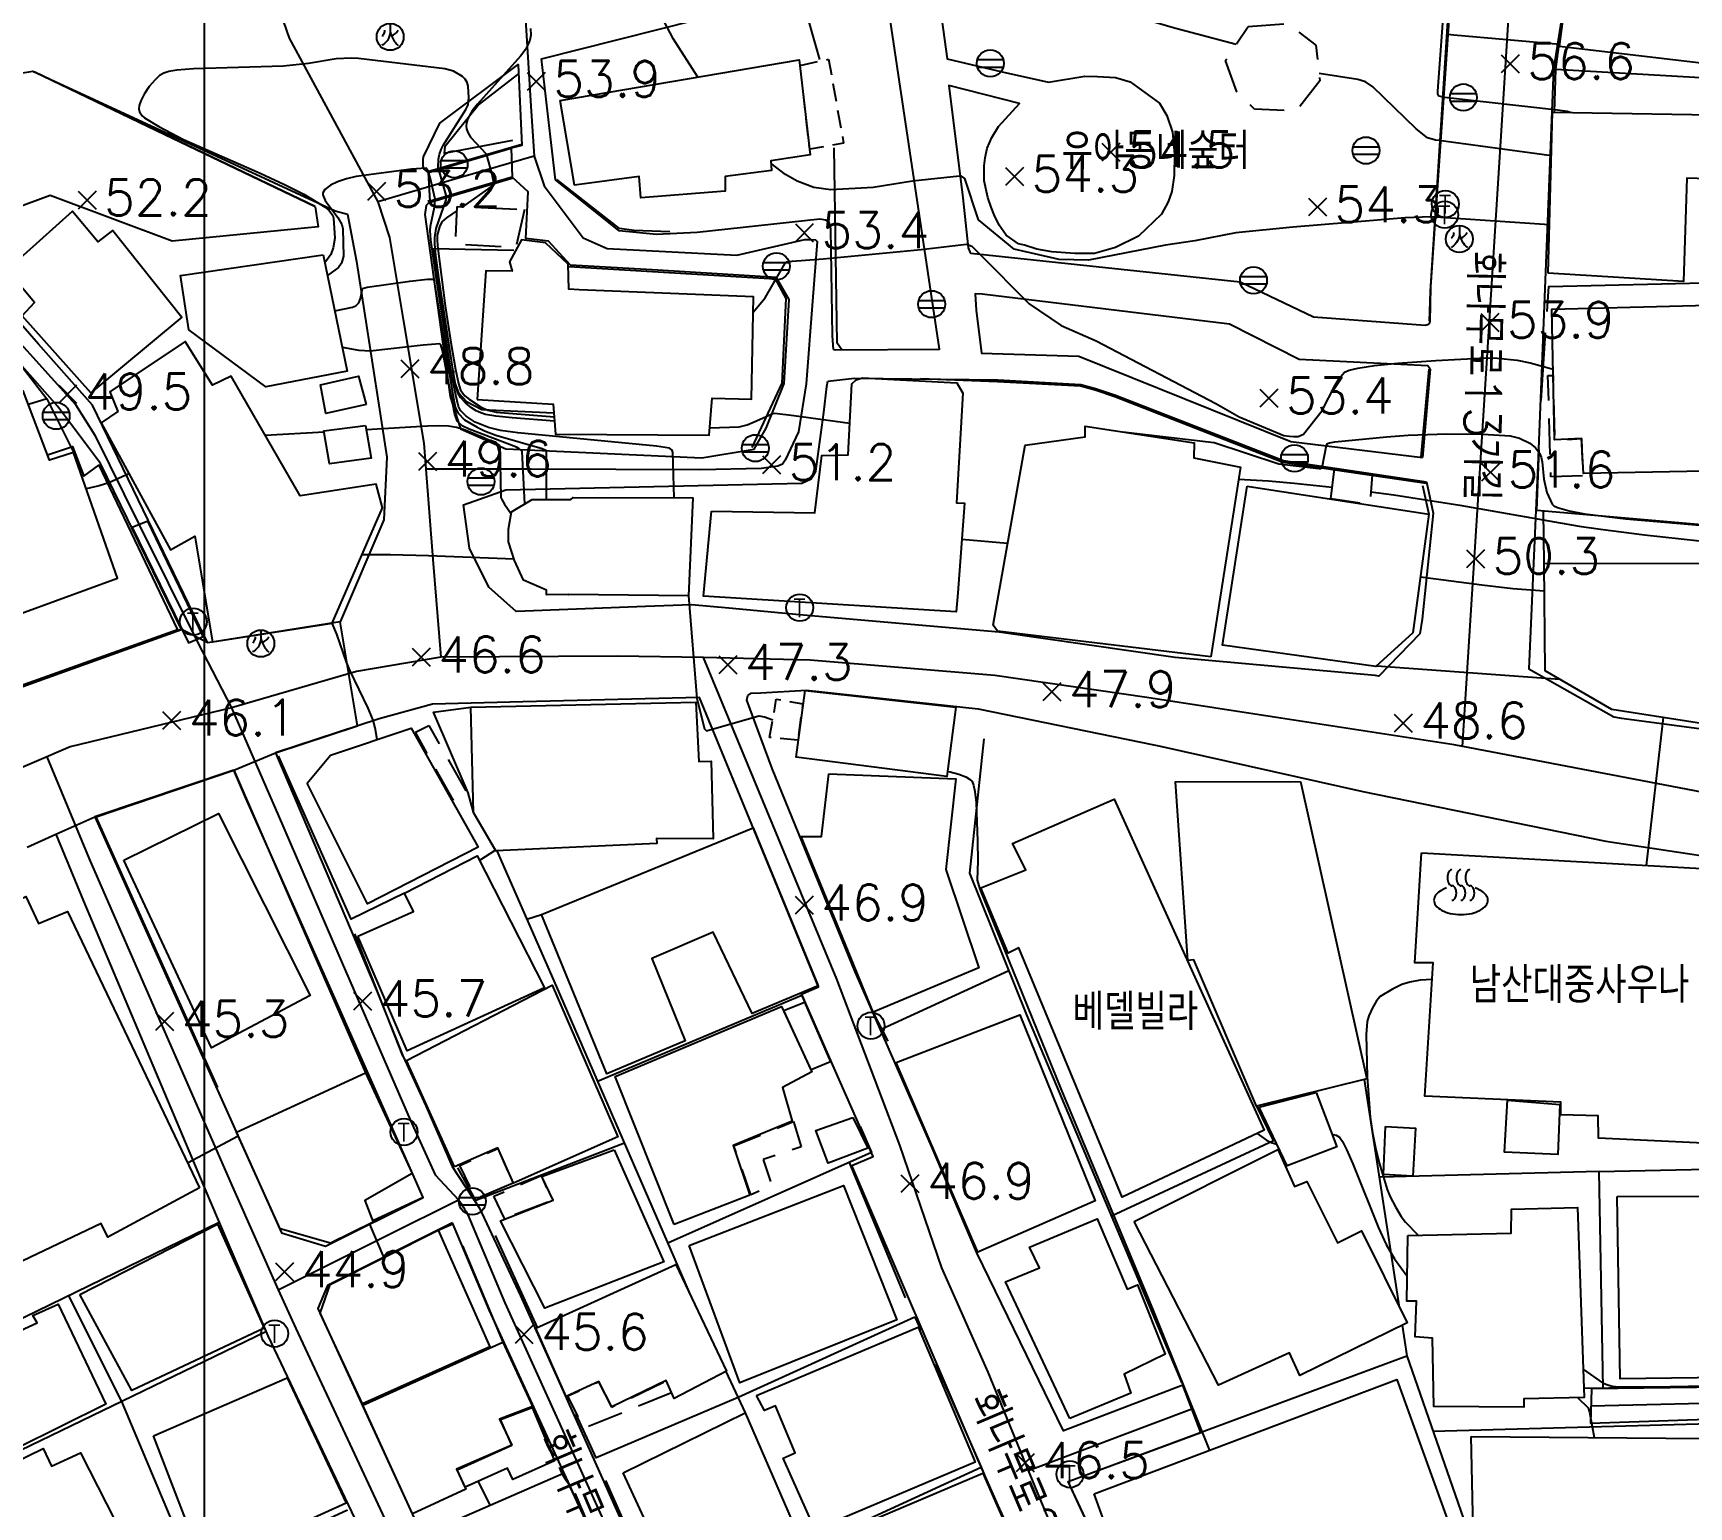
# Model space of a CAD drawing. Extents: x 199116 to 199565, y 548943 to 549516.
# Drawn here: x 199190.5 to 199282.7, y 549008.1 to 549090.1 of the extents above; entities that cross this region are included whole.
import ezdxf
from ezdxf.enums import TextEntityAlignment as Align

# ---------------------------------------------------------------- set-up
doc = ezdxf.new("R2010")
doc.units = 0
doc.header["$MEASUREMENT"] = 0
doc.linetypes.add('ANYANG11', pattern=[1.5, 1, -0.5])
doc.linetypes.add('ANYANG3', pattern=[3, 2, -1])
for name, color, linetype in [('A0013114', 1, 'CONTINUOUS'), ('A0013118', 1, 'CONTINUOUS'), ('A0023210', 7, 'CONTINUOUS'), ('A0053326', 42, 'CONTINUOUS'), ('B0014111', 7, 'CONTINUOUS'), ('B0014112', 7, 'CONTINUOUS'), ('B0014113', 7, 'CONTINUOUS'), ('B0014116', 7, 'ANYANG3'), ('B0014118', 7, 'ANYANG11'), ('B0014514', 1, 'CONTINUOUS'), ('B0024121', 7, 'CONTINUOUS'), ('C0226232', 7, 'CONTINUOUS'), ('C0236241', 7, 'CONTINUOUS'), ('C0256324', 1, 'CONTINUOUS'), ('C0393323', 7, 'CONTINUOUS'), ('C0536119', 7, 'CONTINUOUS'), ('F0017111', 30, 'CONTINUOUS'), ('F0017114', 7, 'CONTINUOUS'), ('F0027132', 7, 'CONTINUOUS'), ('F0027217', 7, 'CONTINUOUS'), ('F0047224', 7, 'CONTINUOUS'), ('H0037335', 7, 'CONTINUOUS'), ('H0049111', 7, 'CONTINUOUS'), ('H0049140', 7, 'CONTINUOUS'), ('H0049154', 7, 'CONTINUOUS')]:
    doc.layers.add(name, color=color, linetype=linetype)
doc.styles.add('GHS', font='ROMANS', dxfattribs={"bigfont": 'NGSW.shx'})
doc.styles.add('HIST', font='romans.shx', dxfattribs={"bigfont": 'ngsw.shx'})

# ---------------------------------------------------------------- blocks, each defined once
blk = doc.blocks.new('C0256324')
at = {"layer": 'C0256324'}
for points in [[(-0.004, 0.68), (0.002, 0.272), (-0.021, 0.123), (-0.053, 0.014), (-0.102, -0.097), (-0.156, -0.195), (-0.228, -0.284), (-0.32, -0.373), (-0.411, -0.436), (-0.466, -0.467)], [(-0.315, 0.37), (-0.322, 0.304), (-0.336, 0.242), (-0.354, 0.185), (-0.382, 0.121), (-0.42, 0.058), (-0.45, 0.025)], [(0.002, 0.272), (0.051, 0.098), (0.105, -0.026), (0.16, -0.135), (0.223, -0.235), (0.292, -0.321), (0.369, -0.407), (0.449, -0.479)], [(0.109, 0.072), (0.184, 0.109), (0.24, 0.148), (0.298, 0.192), (0.347, 0.239), (0.388, 0.291), (0.44, 0.368)]]:
    blk.add_lwpolyline(points, dxfattribs=at)
blk.add_circle((0, 0), 0.75, dxfattribs=at)
blk = doc.blocks.new('F0027217')
at = {"layer": 'F0027217'}
for points in [[(0.5, 0.5), (-0.5, -0.5)], [(-0.5, 0.5), (0.5, -0.5)]]:
    blk.add_lwpolyline(points, dxfattribs=at)
blk = doc.blocks.new('C0226232')
at = {"layer": 'C0226232'}
for points in [[(-0.72, 0.211), (0.72, 0.211)], [(-0.722, -0.202), (0.722, -0.202)]]:
    blk.add_lwpolyline(points, dxfattribs=at)
blk.add_circle((0, 0), 0.75, dxfattribs=at)
blk = doc.blocks.new('C0236241')
at = {"layer": 'C0236241'}
blk.add_circle((0, 0), 0.75, dxfattribs=at)
at = {"layer": 'C0236241', "style": 'GHS'}
blk.add_text('T', height=1, dxfattribs=at).set_placement((-0.362, -0.524))
blk = doc.blocks.new('B0014514')
at = {"layer": 'B0014514'}
for points in [[(-0.5, 1.7, 0.162), (-0.587, 1.671, 0.106), (-0.677, 1.568, 0.07), (-0.729, 1.431, 0.057), (-0.75, 1.25, 0.057), (-0.729, 1.069, 0.07), (-0.677, 0.932, 0.106), (-0.587, 0.829, 0.162), (-0.5, 0.8, 0.162)], [(0, 1.7, 0.161), (-0.087, 1.671, 0.106), (-0.177, 1.568, 0.07), (-0.229, 1.431, 0.057), (-0.25, 1.25, 0.057), (-0.229, 1.069, 0.07), (-0.177, 0.932, 0.106), (-0.087, 0.829, 0.161), (0, 0.801, 0.161)], [(0.5, 1.7, 0.162), (0.413, 1.671, 0.106), (0.323, 1.568, 0.07), (0.271, 1.431, 0.057), (0.25, 1.25, 0.057), (0.271, 1.069, 0.07), (0.323, 0.932, 0.106), (0.413, 0.829, 0.162), (0.5, 0.8, 0.162)], [(-0.8, 0.68, 0.04), (-1.061, 0.566, 0.106), (-1.406, 0.275, 0.166), (-1.5, 0, 0.166)], [(-1.5, 0, 0.166), (-1.406, -0.275, 0.106), (-1.061, -0.566, 0.068), (-0.605, -0.735, 0.054), (0, -0.801, 0.054), (0.605, -0.735, 0.068), (1.061, -0.566, 0.106), (1.406, -0.275, 0.166), (1.5, 0, 0.166), (1.406, 0.275, 0.106), (1.061, 0.566, 0.04), (0.8, 0.68, 0.054)], [(-0.5, 0, 0.147), (-0.411, 0.027, 0.107), (-0.323, 0.117, 0.076), (-0.27, 0.24, 0.063), (-0.25, 0.4, 0.063), (-0.27, 0.56, 0.076), (-0.323, 0.683, 0.107), (-0.411, 0.773, 0.147), (-0.5, 0.8, 0.147)], [(0, 0, 0.147), (0.089, 0.027, 0.107), (0.177, 0.117, 0.076), (0.23, 0.24, 0.063), (0.25, 0.4, 0.063), (0.23, 0.56, 0.076), (0.177, 0.683, 0.107), (0.089, 0.774, 0.147), (0, 0.801, 0.147)], [(0.5, 0, 0.147), (0.589, 0.027, 0.107), (0.677, 0.117, 0.076), (0.73, 0.24, 0.063), (0.75, 0.4, 0.063), (0.73, 0.56, 0.076), (0.677, 0.683, 0.107), (0.589, 0.773, 0.147), (0.5, 0.8, 0.147)]]:
    blk.add_lwpolyline(points, format="xyb", dxfattribs=at)

msp = doc.modelspace()

# ---------------------------------------------------------------- linework, layer by layer
at = {"layer": 'A0013114', "flags": 128}
for points in [[(199278.82, 549100.26), (199278.48, 549100.27), (199276.79, 549099.61), (199276.18, 549095.01), (199275.91, 549093.02), (199275.123, 549088.101), (199274.27, 549066.47), (199273.76, 549054.71), (199278.49, 549052.04), (199278.92, 549051.96), (199288.8, 549050.64), (199300.55, 549050.59), (199303.9, 549052.21), (199303.998, 549060.364), (199304.15, 549065.43), (199303.35, 549068.57), (199302.21, 549073.06), (199302.15, 549083.03), (199301.07, 549085.9), (199300.396, 549087.644), (199296.49, 549099.295), (199289.167, 549099.765), (199282.662, 549100.182)], [(199181.05, 549086.41), (199181.65, 549086.55), (199190.45, 549087.99), (199207.28, 549080.2), (199207.969, 549080.013), (199208.468, 549077.395), (199209.754, 549069.152), (199210.17, 549066.49), (199210, 549063.01), (199207.57, 549057.32), (199200.19, 549056.16), (199199.992, 549056.551), (199193.776, 549069.392), (199190.776, 549072.791), (199187.986, 549075.952), (199185.61, 549079.07), (199183.73, 549081.08), (199180.87, 549080.47)], [(199231.291, 549068.102), (199232.291, 549070.596), (199232.575, 549075.268), (199231.857, 549076.502), (199225.262, 549076.897), (199220.398, 549077.188), (199219.156, 549078.525), (199217.897, 549078.671), (199218.027, 549081.273), (199217.15, 549082.09), (199212.58, 549080.75), (199212.36, 549080.5), (199212.27, 549080), (199213.69, 549069.87), (199214.27, 549068.08), (199216.78, 549066.95), (199227.7, 549066.46), (199230.61, 549066.93)], [(199201.65, 549049.06), (199193.9, 549046.48), (199204.29, 549023.31), (199206.75, 549022.57), (199212.19, 549025.28), (199207.487, 549035.871), (199202.32, 549047.51)], [(199213.82, 549023.86), (199206.85, 549020.38), (199206.33, 549019.1), (199221.51, 548986.06), (199224.26, 548980.29), (199228.74, 548970.76), (199230.82, 548966.63), (199237.387, 548972.215), (199234.051, 548979.554), (199227.43, 548994.12), (199225.69, 548997.62), (199215.87, 549019.03)]]:
    msp.add_lwpolyline(points, close=True, dxfattribs=at)
for points in [[(199268.252, 549074.036), (199268.304, 549075.97), (199269.605, 549095.143), (199268.675, 549095.985)], [(199235.028, 549072.478), (199234.976, 549073.253), (199234.89, 549079.193), (199234.786, 549079.58), (199234.612, 549079.692), (199234.281, 549079.739), (199227.445, 549079.001), (199225.185, 549078.895), (199223.1, 549079.09), (199219.55, 549081.93), (199219.27, 549084.32), (199218.78, 549088.676), (199227.391, 549090.835), (199237.817, 549093.378)], [(199188.64, 549053.27), (199190.51, 549053.95), (199198.73, 549056.9), (199194.22, 549066.15), (199191.82, 549069.34), (199189.588, 549071.875)], [(199268.054, 549065.122), (199268.42, 549063.375), (199267.807, 549057.472), (199267.69, 549056.66), (199265.4, 549054.31), (199265.19, 549054.34), (199254.054, 549055.348), (199244.26, 549056.75), (199233.15, 549057.72), (199229.2, 549058.08), (199227.13, 549058.27), (199224.56, 549058.18), (199217.37, 549057.91), (199215.84, 549059.26), (199214.76, 549061.42), (199214.44, 549063.84), (199216.78, 549064.67), (199233.27, 549065.04), (199233.79, 549065.28), (199234.06, 549065.71), (199234.492, 549068.976), (199234.665, 549070.426), (199234.718, 549070.728)], [(199249.07, 549007.41), (199248.11, 549009.46), (199255.48, 549012.2), (199254.49, 549014.83), (199247.85, 549012.29), (199243.01, 549022.2), (199240.44, 549028.27), (199236.24, 549037.84), (199231.622, 549049.154), (199230.215, 549052.968), (199230.256, 549053.232), (199230.454, 549053.361), (199230.985, 549053.372), (199233.525, 549053.517), (199243.09, 549052.478), (199252.866, 549050.488), (199253.15, 549050.43), (199264.51, 549047.88), (199278.04, 549045.12), (199288.12, 549043.6)], [(199245.309, 549005.7), (199244.202, 549008.124), (199243.09, 549010.65), (199236.06, 549027.06), (199237.25, 549027.57), (199233.25, 549036.59), (199234.2, 549037.01), (199231.618, 549043.289), (199227.58, 549053.11), (199217.74, 549052.87), (199212.71, 549052.74), (199209.73, 549051.93), (199203.97, 549050.04), (199209.622, 549036.727), (199211.06, 549033.17), (199212.33, 549030.39), (199213.795, 549027.008), (199215.314, 549024.688), (199217.6, 549019.81), (199227.21, 548998.39)], [(199190.14, 549044.78), (199191.73, 549045.5), (199193.27, 549041.78), (199200.29, 549025.15), (199201.48, 549022.36), (199203.54, 549017.57), (199214.64, 548994.24), (199218.92, 548984.82), (199221.13, 548980.28), (199221.98, 548980.73), (199222.73, 548979.34), (199225.67, 548973.664), (199225.609, 548973.555), (199230.44, 548964.53), (199229.21, 548962.96), (199226.71, 548959.88), (199221.01, 548950.62), (199218.235, 548955.145), (199199, 548988.2), (199196.17, 548986.7), (199215.733, 548953.491), (199218.82, 548948.25), (199217.84, 548944.52), (199216.811, 548943.661)], [(199290.39, 549014.8), (199277.24, 549014.62), (199277.18, 549012.72), (199291.23, 549013.19)]]:
    msp.add_lwpolyline(points, dxfattribs=at)
msp.add_lwpolyline([(199217.08, 549083.69), (199212.49, 549082.34), (199212.22, 549082.55, -0.09), (199212.2, 549083.22), (199213.11, 549085.08), (199217.48, 549088.36), (199217.68, 549083.85)], format="xyb", close=True, dxfattribs=at)
at = {"layer": 'A0013114'}
msp.add_lwpolyline([(199268.255, 549071.397), (199267.827, 549066.481)], dxfattribs=at)
at = {"layer": 'A0013118', "flags": 128}
for points in [[(199240.63, 549094.064), (199241.364, 549088.665), (199244.434, 549087.954), (199247, 549087.364), (199249.03, 549087.696), (199249.737, 549087.692), (199250.736, 549087.623), (199251.552, 549087.39), (199253.186, 549086.201), (199253.587, 549085.507), (199253.908, 549084.582), (199254.031, 549083.361), (199254.01, 549082.181), (199253.883, 549081.292), (199253.675, 549080.713), (199253.299, 549080.013), (199252.022, 549078.805), (199250.739, 549078.158), (199249.572, 549077.835), (199248.47, 549077.824), (199247.192, 549077.925), (199246.357, 549078.066), (199245.67, 549078.289), (199245.327, 549078.378), (199244.646, 549078.848), (199244.252, 549079.416), (199243.985, 549079.991), (199243.813, 549080.416), (199243.622, 549080.941), (199243.422, 549081.882), (199243.423, 549082.713), (199243.478, 549083.159), (199243.599, 549083.69), (199243.85, 549084.29), (199244.225, 549084.897), (199245.39, 549086.178), (199241.466, 549087.177), (199242.238, 549080.925), (199242.531, 549078.142), (199242.621, 549077.925), (199242.676, 549077.853), (199257.677, 549076.245), (199261.764, 549074.299), (199267.981, 549073.837), (199268.162, 549073.891), (199268.216, 549073.963), (199268.252, 549074.036)], [(199235.028, 549072.478), (199235.162, 549072.467), (199240.935, 549072.515), (199238.582, 549088.259), (199237.817, 549093.378)], [(199268.255, 549071.397), (199268.128, 549071.578), (199260.972, 549071.93), (199257.084, 549073.895), (199243.311, 549075.559), (199242.931, 549075.577), (199242.987, 549074.673), (199243.275, 549072.278), (199248.701, 549072.117), (199260.505, 549067.374), (199267.827, 549066.481)], [(199234.718, 549070.728), (199236.195, 549070.9), (199244.178, 549070.791), (199248.805, 549070.546), (199249.632, 549070.314), (199250.736, 549069.947), (199260.088, 549066.299), (199268.054, 549065.122)]]:
    msp.add_lwpolyline(points, dxfattribs=at)
at = {"layer": 'A0023210', "flags": 128}
for points in [[(199273.334, 549157.203), (199273.792, 549142.841), (199273.882, 549124.795), (199273.92, 549123.6), (199273.938, 549122.983), (199273.965, 549122.03), (199274.035, 549114.555), (199274.078, 549109.933), (199273.406, 549103.315), (199272.842, 549094.704), (199271.498, 549073.491), (199270.035, 549050.385)], [(199203.452, 549093.537), (199204.729, 549089.818), (199209.669, 549080.703), (199210.31, 549078.72), (199211.073, 549074.153), (199212.22, 549067.28), (199212.33, 549065.83), (199212.72, 549060.8), (199213.17, 549055.357)], [(199217.833, 549091.766), (199218.19, 549086.04), (199218.364, 549083.257), (199218.916, 549081.602), (199221.099, 549078.708), (199222.439, 549078.105), (199229.654, 549077.745), (199233.439, 549078.613), (199233.817, 549078.614), (199234.038, 549078.597), (199234.133, 549078.498), (199233.866, 549075.177), (199233.507, 549070.581), (199233.081, 549067.895), (199232.34, 549066.32), (199232.2, 549066.11), (199231.94, 549065.99), (199231.02, 549065.855), (199227.621, 549065.789), (199218.2, 549065.83), (199212.33, 549065.83)], [(199218.364, 549083.257), (199214.269, 549082.054), (199209.669, 549080.703)], [(199288.44, 549046.87), (199269.59, 549050.47), (199259.94, 549051.96), (199252.48, 549053.12), (199244.01, 549054.33), (199233.73, 549055.2), (199227.79, 549055.35), (199222.98, 549055.42), (199213.17, 549055.357), (199208.473, 549054.567), (199201.52, 549052.53), (199192.525, 549050.362), (199177.53, 549043.93), (199165.2, 549037.59), (199153.43, 549031.83), (199147.01, 549029.27), (199130.686, 549023.156), (199116.228, 549019.29)], [(199259.51, 548976.34), (199254.16, 548988.81), (199251.64, 548994.71), (199250.114, 548998.864), (199248.59, 549003.56), (199245.9, 549010.09), (199243.65, 549015.56), (199241.06, 549021.36), (199238.73, 549028.19), (199235.22, 549037.43), (199231.66, 549046.02), (199227.79, 549055.35)], [(199191.24, 549049.811), (199193.59, 549044.13), (199197.66, 549034.82), (199201.62, 549025.75), (199204.12, 549020.14), (199205.09, 549017.98), (199211.75, 549003.71), (199218.08, 548990.15), (199222.75, 548981.1), (199223.49, 548979.81), (199225.7, 548975.29), (199226.29, 548973.96), (199227.11, 548972.15), (199231.73, 548963.53)], [(199384.162, 549049.538), (199383.9, 549031.76), (199383.61, 549026.11), (199383.171, 549025.446), (199382.457, 549025.069), (199361.473, 549023.661), (199353.744, 549023.329), (199339.67, 549022.76), (199325.833, 549022.291), (199316.94, 549021.99), (199308.994, 549022.542), (199306.243, 549021.56), (199304.6, 549020.42), (199298.21, 549014), (199296.01, 549012.24), (199294.2, 549011.23), (199293.45, 549011.85), (199292.2, 549014.02), (199286.544, 549013.888), (199277.21, 549013.67)], [(199204.12, 549020.14), (199210.13, 549023.14), (199214.16, 549025.15)], [(199245.9, 549010.09), (199251.093, 549012.05), (199254.99, 549013.52)]]:
    msp.add_lwpolyline(points, dxfattribs=at)
msp.add_lwpolyline([(199187.563, 549075.256), (199192.836, 549069.431), (199193.9, 549067.71), (199196.341, 549062.794), (199199.64, 549056.15), (199201.52, 549052.53), (199204.13, 549046.52), (199207.44, 549038.89), (199211.46, 549029.602), (199212.849, 549026.543), (199214.16, 549025.15, -0.03), (199214.68, 549024.31), (199216.74, 549019.42), (199226.45, 548998), (199228.28, 548994.55), (199234.962, 548979.639), (199238.945, 548970.848)], format="xyb", dxfattribs=at)
at = {"layer": 'A0053326', "flags": 128}
msp.add_lwpolyline([(199190.14, 549044.78), (199191.73, 549045.5), (199193.9, 549046.48), (199201.65, 549049.06), (199203.97, 549050.04), (199208.536, 549051.538), (199207.57, 549057.32), (199200.19, 549056.16), (199198.73, 549056.9), (199190.51, 549053.95), (199188.64, 549053.27)], dxfattribs=at)
at = {"layer": 'B0014111', "flags": 128}
for points in [[(199283.52, 549098.98), (199282.69, 549093.22), (199285.53, 549092.81), (199285.07, 549088.23), (199275.46, 549089.36), (199276.48, 549097.12), (199280.15, 549099.33)], [(199206.623, 549077.756), (199207.959, 549071.289), (199203.42, 549070.413), (199199.135, 549073.586), (199198.68, 549076.608)], [(199209.012, 549069.426), (199206.769, 549068.926), (199206.475, 549070.519), (199208.591, 549071.01)], [(199208.979, 549068.255), (199209.287, 549066.446), (199206.974, 549066.116), (199206.66, 549067.953)], [(199226.96, 549058.77), (199220.28, 549058.84), (199220.3, 549058.84), (199219.06, 549058.83), (199219.06, 549059.09), (199217.77, 549059.64), (199217.28, 549060.74), (199216.93, 549061.78), (199216.93, 549062.49), (199217.1, 549063.45), (199218.26, 549064.14), (199220.41, 549064.14), (199220.53, 549064.24), (199227.2, 549064.23)], [(199233.455, 549053.502), (199241.839, 549052.574), (199241.341, 549048.717), (199232.959, 549049.8)], [(199261.035, 549048.44), (199264.728, 549031.889), (199258.591, 549030.365), (199255.09, 549038.514), (199254.758, 549038.465), (199254.079, 549048.411)], [(199199.723, 549025.816), (199194.624, 549023.075), (199194.249, 549023.829), (199183.918, 549018.91), (199180.209, 549026.789), (199186.095, 549031.225), (199182.563, 549038.526), (199190.059, 549042.043), (199190.774, 549040.526), (199192.385, 549041.199)], [(199275.48, 549030.46), (199275.367, 549027.669), (199272.404, 549027.81), (199272.561, 549030.701)], [(199265.776, 549029.237), (199267.439, 549029.143), (199267.289, 549026.471), (199265.652, 549026.563)]]:
    msp.add_lwpolyline(points, close=True, dxfattribs=at)
for points in [[(199189.03, 549076.92), (199192.66, 549080.19), (199194.08, 549078.49), (199194.9, 549079.11), (199198.75, 549074.28), (199193.69, 549070.08), (199189.85, 549074.37), (199190.54, 549075.1), (199189.03, 549076.92)], [(199215.2, 549069.7), (199219.43, 549069.44), (199219.55, 549067.77), (199228.12, 549067.72), (199228.28, 549069.77), (199230.46, 549069.72), (199230.58, 549075.41), (199220.88, 549075.8), (199220.3, 549075.84), (199220.26, 549077.23), (199218.99, 549078.42), (199217.66, 549078.6), (199216.99, 549077.37), (199217.15, 549076.84), (199215.67, 549076.86), (199215.2, 549069.7)], [(199200.459, 549056.204), (199207.12, 549057.25), (199209.92, 549063.67), (199209.56, 549064.99), (199205.34, 549064.34), (199201.49, 549071), (199200.46, 549070.5), (199198.93, 549072.93), (199194.74, 549070.13), (199195.19, 549069.04), (199194.251, 549068.411), (199198.11, 549061.33), (199199.47, 549062.09), (199200.459, 549056.204)], [(199228.25, 549063.48), (199234, 549063.4), (199234.38, 549066.58), (199235.86, 549066.62), (199236.05, 549070.57), (199236.29, 549070.8), (199236.65, 549070.91), (199241.91, 549070.64), (199242.24, 549070.06), (199241.89, 549063.96), (199242.32, 549063.93), (199241.96, 549058.94), (199241.86, 549057.88), (199227.79, 549058.75), (199228.25, 549063.48)], [(199182.04, 549054.05), (199186.82, 549055.54), (199186.52, 549056.6), (199195.16, 549059.75), (199192.71, 549066.76), (199191.38, 549066.33), (199189.92, 549070.18), (199186.36, 549068.9), (199186.75, 549068.34), (199178.54, 549065.37), (199178.9, 549064.68), (199178.2, 549064.56), (199182.04, 549054.05)], [(199256.04, 549055.38), (199244.17, 549056.81), (199243.93, 549057.15), (199245.7, 549067.17), (199249.04, 549067.62), (199249.04, 549068.22), (199255.11, 549067.29), (199255.1, 549066.45), (199257.69, 549065.94), (199256.04, 549055.38)], [(199258.07, 549064.87), (199268.19, 549063.32), (199267.29, 549056.72), (199265.24, 549054.84), (199256.69, 549056.02), (199258.07, 549064.87)], [(199274.61, 549060.58), (199294.2, 549060.62), (199294.25, 549058.16), (199303.85, 549058.17), (199303.63, 549052.55), (199300.26, 549050.84), (199288.83, 549050.82), (199278.38, 549052.45), (199274.67, 549054.6), (199274.61, 549060.58)], [(199214.84, 549052.58), (199227.37, 549052.85), (199227.53, 549049.56), (199228.23, 549049.57), (199228.33, 549045.25), (199225.18, 549045.26), (199225.19, 549044.98), (199216.23, 549044.58), (199214.99, 549046.72), (199214.84, 549052.58)], [(199205.72, 549048.34), (199207.03, 549049.9), (199211.51, 549051.41), (199215.24, 549044.78), (199209.09, 549041.62), (199205.72, 549048.34)], [(199234.78, 549048.87), (199241.84, 549048.59), (199241.29, 549043.54), (199243.13, 549038.06), (199237.236, 549035.592), (199233.228, 549045.379), (199234.36, 549045.38), (199234.78, 549048.87)], [(199195.51, 549044.05), (199200.79, 549046.65), (199205.9, 549036.52), (199200.4, 549033.62), (199195.51, 549044.05)], [(199267.77, 549044.46), (199286.71, 549043.4), (199286.68, 549042.48), (199287.46, 549042.44), (199287.41, 549037.94), (199286.79, 549037.93), (199286.8, 549037.52), (199286.31, 549037.5), (199285.82, 549028.2), (199277.63, 549028.58), (199277.62, 549029.83), (199275.54, 549029.89), (199275.53, 549030.58), (199267.96, 549030.92), (199268.43, 549038.34), (199267.4, 549038.35), (199267.77, 549044.46)], [(199184.28, 549008.02), (199191.02, 549011.3), (199191.485, 549010.323), (199193.107, 549011.065), (199202.317, 548993.013), (199200.232, 548991.949), (199200.65, 548991.07), (199189.61, 548985.02)]]:
    msp.add_lwpolyline(points, dxfattribs=at)
at = {"layer": 'B0014112', "flags": 128}
for points in [[(199219.818, 549086.352), (199233.121, 549088.605), (199233.743, 549083.331), (199231.549, 549082.992), (199231.577, 549082.452), (199229.001, 549082.109), (199229.006, 549081.297), (199224.303, 549080.938), (199224.212, 549082.122), (199220.618, 549081.63)], [(199274.833, 549076.728), (199275.073, 549085.697), (199286.157, 549085.509), (199286.041, 549081.91), (199282.556, 549082.021), (199282.372, 549076.271)], [(199288.132, 549075.073), (199288.306, 549065.809), (199276.798, 549065.593), (199276.69, 549067.54), (199275.187, 549067.457), (199275.025, 549074.73)], [(199213.94, 549026.983), (199211.255, 549032.909), (199219.375, 549037.097), (199223.024, 549028.662), (199217.221, 549026.07), (199216.34, 549028.042)], [(199232.273, 549035.681), (199233.414, 549036.161), (199234.869, 549032.823), (199233.788, 549032.379)], [(199261.912, 549031.125), (199263.067, 549028.094), (199260.292, 549027.037), (199258.743, 549030.302)], [(199236.119, 549029.737), (199236.939, 549028.029), (199234.744, 549027.197), (199234.06, 549029.001)], [(199222.818, 549027.932), (199225.578, 549021.705), (199218.957, 549019.114), (199216.496, 549023.977), (199219.426, 549025.126), (199218.8, 549026.453)], [(199248.192, 549012.984), (199244.606, 549020.58), (199246.512, 549021.37), (199245.948, 549022.505), (199249.724, 549024.096), (199251.379, 549020.17), (199251.958, 549020.414), (199253.511, 549016.554), (199251.215, 549015.448), (199251.585, 549014.383)], [(199230.747, 549014.26), (199239.743, 549018.063), (199242.92, 549010.546), (199234.005, 549006.778), (199232.224, 549010.761), (199232.895, 549011.061), (199231.797, 549013.675), (199231.186, 549013.418)], [(199218.256, 549013.59), (199219.507, 549010.627), (199217.173, 549009.579), (199216.889, 549010.212), (199214.519, 549009.147), (199214.076, 549010.114), (199217.128, 549011.485), (199216.483, 549012.922)], [(199234.391, 549006.129), (199243.345, 549009.93), (199246.676, 549002.36), (199237.824, 548998.584), (199235.932, 549002.394), (199236.479, 549002.666), (199235.502, 549005.299), (199234.875, 549005.067)]]:
    msp.add_lwpolyline(points, close=True, dxfattribs=at)
for points in [[(199218.77, 549041.04), (199230.56, 549045.86), (199234.18, 549037.06), (199230.51, 549035.52), (199228.33, 549040.05), (199224.91, 549038.59), (199226.78, 549034), (199222.42, 549032.16), (199218.77, 549041.04)], [(199208.54, 549039.83), (199211.64, 549041.2), (199211.15, 549042.23), (199215.2, 549044.3), (199218.95, 549036.95), (199211.29, 549033.45), (199208.54, 549039.83)], [(199226.17, 549023.77), (199222.88, 549032.01), (199232.14, 549035.92), (199233.82, 549032.27), (199232.2, 549031.4), (199232.74, 549029.52), (199229.44, 549028.17), (199230.38, 549025.41), (199226.17, 549023.77)], [(199238.52, 549032.79), (199245.41, 549035.45), (199249.61, 549025.1), (199243.075, 549022.233), (199238.52, 549032.79)], [(199201.798, 549028.921), (199208.98, 549032.21), (199211.571, 549026.606), (199208.93, 549025.12), (199209.405, 549023.907), (199207.031, 549022.728), (199204.23, 549023.53), (199201.798, 549028.921)], [(199251.77, 549023.94), (199259.77, 549027.96), (199260.71, 549025.89), (199261.4, 549026.17), (199263.09, 549022.75), (199264.44, 549023.43), (199266.97, 549018.3), (199261, 549015.37), (199260.42, 549016.63), (199256.47, 549014.83), (199251.77, 549023.94)], [(199227, 549022.6), (199235.6, 549025.94), (199238.57, 549018.47), (199229.82, 549014.97), (199227, 549022.6)], [(199278.68, 549025.33), (199288.64, 549025.37), (199288.99, 549015.75), (199284.55, 549015.57), (199284.56, 549015.26), (199278.83, 549015.19), (199278.68, 549025.33)], [(199267.02, 549023.16), (199272.76, 549023.29), (199272.78, 549024.63), (199276.47, 549024.73), (199276.84, 549014.15), (199273.47, 549014.08), (199273.48, 549013.6), (199268.47, 549013.64), (199268.38, 549017.45), (199267.43, 549017.52), (199267.49, 549019.51), (199266.96, 549019.5), (199267.02, 549023.16)], [(199193.07, 549019.88), (199200.74, 549023.79), (199203.332, 549017.996), (199195.96, 549014.53), (199193.07, 549019.88)], [(199206.455, 549018.846), (199207.014, 549020.435), (199213.021, 549023.453), (199215.89, 549016.97), (199208.8, 549013.79), (199206.455, 549018.846)], [(199218.463, 549018.002), (199226.26, 549021.54), (199229.07, 549015.62), (199226.17, 549014.09), (199225.71, 549015.09), (199222.69, 549013.63), (199221.96, 549015.04), (199220.141, 549014.194), (199218.463, 549018.002)], [(199184.82, 549015.62), (199190.69, 549018.3), (199190.46, 549018.71), (199191.87, 549019.35), (199194.52, 549013.77), (199187.1, 549010.1), (199184.82, 549015.62)], [(199208.833, 549013.719), (199216.63, 549017.23), (199218.27, 549013.64), (199216.44, 549012.93), (199217.12, 549011.496), (199214.04, 549010.15), (199214.56, 549009.05), (199211.591, 549007.666), (199208.833, 549013.719)], [(199197.17, 549012.01), (199204.619, 549015.236), (199207.89, 549008.26), (199200, 549004.68), (199197.17, 549012.01)], [(199249.55, 549008.78), (199266.41, 549015.14), (199269.61, 549006.25), (199261.74, 549003.02), (199261.28, 549004.05), (199252.4, 549000.89), (199249.55, 549008.78)], [(199223.33, 549009.96), (199230.12, 549013.29), (199232.73, 549007.26), (199226, 549004.18), (199223.33, 549009.96)], [(199270.54, 549011.97), (199285.72, 549011.84), (199285.82, 549008.2), (199285.57, 549007.91), (199285.18, 549007.76), (199284.5, 549007.74), (199284.52, 549006.51), (199285.86, 549006.53), (199286.09, 549006.4), (199286.32, 549006.23), (199286.36, 549005.91), (199286.4, 549003.72), (199286.23, 549003.45), (199286.12, 549003.3), (199282.72, 549003.27), (199282.81, 549001.06), (199278.23, 549000.96), (199278.24, 549000.27), (199272.07, 549000.14), (199271.89, 549006.04), (199270.68, 549006.01), (199270.54, 549011.97)], [(199212.127, 549006.497), (199220.004, 549009.927), (199221.689, 549006.299), (199219.88, 549005.54), (199220.41, 549004.32), (199217.56, 549002.8), (199218.06, 549001.82), (199214.93, 549000.45), (199212.127, 549006.497)]]:
    msp.add_lwpolyline(points, dxfattribs=at)
at = {"layer": 'B0014113', "flags": 128}
msp.add_lwpolyline([(199243.23, 549042.52), (199245.74, 549043.52), (199245.01, 549044.99), (199250.67, 549047.45), (199259.02, 549029.03), (199251.11, 549025.3), (199245.36, 549039.17), (199244.76, 549038.89), (199243.23, 549042.52)], dxfattribs=at)
at = {"layer": 'B0014116', "flags": 128}
for points in [[(199258.122, 549090.474), (199260.326, 549090.642), (199261.899, 549089.425), (199262.119, 549087.443), (199260.811, 549085.769), (199258.485, 549085.869), (199257.5, 549086.83), (199256.866, 549088.582)], [(199217.829, 549080.278), (199217.348, 549078.15), (199213.973, 549078.339), (199214.086, 549080.446)], [(199276.736, 549065.454), (199274.984, 549065.395), (199274.819, 549071.039), (199275.103, 549071.031), (199275.182, 549067.441), (199276.684, 549067.533)], [(199262.723, 549064.17), (199262.941, 549065.851), (199265.021, 549065.502), (199264.897, 549063.849)], [(199211.761, 549051.177), (199212.498, 549051.552), (199214.645, 549047.771), (199213.85, 549047.421)], [(199232.815, 549029.504), (199233.238, 549028.099), (199231.121, 549027.397), (199231.605, 549025.937), (199230.433, 549025.433), (199229.485, 549028.152)], [(199217.202, 549026.068), (199215.132, 549025.194), (199214.221, 549027.068), (199216.337, 549028.007)], [(199216.712, 549024.104), (199216.122, 549025.349), (199218.753, 549026.497), (199219.358, 549025.11)], [(199226.023, 549014.405), (199221.122, 549012.422), (199220.236, 549014.231), (199221.956, 549015.026), (199222.676, 549013.605), (199225.71, 549015.07)]]:
    msp.add_lwpolyline(points, close=True, dxfattribs=at)
at = {"layer": 'B0014118', "flags": 128}
for points in [[(199233.175, 549088.303), (199234.765, 549088.646), (199235.591, 549083.975), (199233.71, 549083.643)], [(199233.052, 549050.73), (199231.478, 549050.891), (199231.851, 549053.024), (199233.324, 549052.766)]]:
    msp.add_lwpolyline(points, close=True, dxfattribs=at)
at = {"layer": 'B0024121', "flags": 128}
for points in [[(199275.26, 549088.1), (199276.62, 549098.23)], [(199275.183, 549085.695), (199275.26, 549088.1), (199286.55, 549087.45)], [(199235.492, 549072.47), (199235.242, 549072.846), (199235.072, 549083.705)], [(199225.93, 549079.04), (199223.91, 549079.11), (199223.11, 549079.22), (199219.62, 549081.96)], [(199206.169, 549080.434), (199206.342, 549079.318), (199198.208, 549078.521), (199191.408, 549081.058), (199185.776, 549078.99)], [(199220.303, 549077.103), (199231.794, 549076.419), (199232.384, 549075.321), (199232.165, 549070.62), (199230.48, 549067.03)], [(199274.77, 549074.61), (199274.86, 549076), (199284.278, 549076.22)], [(199186.29, 549075.306), (199189.85, 549071.52), (199191.24, 549069.74), (199192.8, 549066.59)], [(199274.44, 549069.64), (199274.69, 549073.41)], [(199268.04, 549065.023), (199260.062, 549066.202), (199250.702, 549069.853), (199249.603, 549070.219), (199248.788, 549070.447), (199244.174, 549070.691), (199239.876, 549070.85)], [(199191.23, 549069.74), (199190.204, 549069.431)], [(199191.27, 549066.63), (199192.66, 549067.09), (199193.29, 549065.44), (199194.13, 549066.04), (199198.5, 549056.89), (199186.39, 549052.56)], [(199288.5, 549062.29), (199274.195, 549063.532), (199274.335, 549066.905)], [(199267.84, 549064.91), (199268.19, 549063.32)], [(199274.61, 549060.58), (199274.57, 549063.49)], [(199214.99, 549046.731), (199214.694, 549047.812), (199212.76, 549052.29), (199214.84, 549052.58)], [(199243.4, 549050.82), (199242.6, 549043.34), (199245.78, 549035.45), (199254.44, 549014.95)], [(199211.15, 549042.23), (199208.17, 549040.78), (199204.123, 549049.867)], [(199200.745, 549031.406), (199193.973, 549046.476), (199201.65, 549049.06), (199208.98, 549032.21)], [(199216.21, 549044.61), (199215.332, 549044.041)], [(199216.28, 549044.58), (199219.6, 549037.05), (199227, 549019.99)], [(199217.96, 549040.77), (199218.77, 549041.04)], [(199211.06, 549033.17), (199208.39, 549039.96)], [(199237.72, 549034.66), (199244.8, 549037.91)], [(199221.89, 549031.75), (199233.27, 549036.54), (199235.12, 549032.31)], [(199238.07, 549033.99), (199237.28, 549035.53)], [(199173.161, 549032.918), (199179.92, 549020.56), (199181.19, 549018.02), (199185.75, 549009.29), (199203.43, 549017.82)], [(199264.576, 549031.851), (199266.54, 549019.173)], [(199258.593, 549030.365), (199259.52, 549028.454)], [(199236.52, 549029.24), (199237.15, 549027.79), (199225.81, 549022.73)], [(199223.39, 549028.295), (199215.117, 549025.113), (199214.111, 549026.93)], [(199250.52, 549024.25), (199259.53, 549028.443)], [(199235.9, 549027.23), (199239.03, 549019.69)], [(199277.66, 549026.72), (199265.491, 549026.411)], [(199277.89, 549014.67), (199277.66, 549026.72), (199287.93, 549026.94), (199293.9, 549015.46)], [(199212.189, 549025.282), (199209.377, 549023.979)], [(199200.828, 549023.889), (199182.72, 549015.07)], [(199213.03, 549023.457), (199213.84, 549023.82)], [(199218.553, 549018.042), (199216.22, 549023.17)], [(199214.37, 549022.58), (199216.63, 549017.23)], [(199192.44, 549019.81), (199195.38, 549013.93), (199199.57, 549003.99), (199207.98, 549007.9)], [(199239.57, 549018.62), (199229.73, 549014.14), (199221.82, 549010.78), (199220.7, 549013.22)], [(199239.57, 549018.62), (199239.889, 549017.901)], [(199266.7, 549018.168), (199266.96, 549016.46)], [(199229.04, 549015.6), (199230.11, 549013.29)], [(199240.73, 549016), (199243.255, 549010.266)], [(199250.06, 549005.22), (199248.11, 549009.46), (199266.96, 549016.46), (199270.85, 549005.25), (199272.059, 549000.504)], [(199290.59, 549014.84), (199276.83, 549014.65)], [(199218.26, 549013.63), (199219.16, 549011.65)], [(199268.41, 549012.28), (199291.23, 549012.9)], [(199233.848, 549005.952), (199243.255, 549010.266), (199243.39, 549009.951)], [(199224.999, 549003.562), (199222.35, 549009.53)]]:
    msp.add_lwpolyline(points, dxfattribs=at)
at = {"layer": 'C0393323', "flags": 128}
msp.add_lwpolyline([(199212.58, 549080.75), (199212.49, 549082.34), (199217.08, 549083.69), (199217.15, 549082.09), (199212.58, 549080.75)], dxfattribs=at)
msp.add_lwpolyline([(199196.847, 549062.928), (199195.979, 549062.577), (199199.121, 549056.15), (199199.942, 549056.519)], close=True, dxfattribs=at)
at = {"layer": 'C0536119', "flags": 128}
for points in [[(199234.266, 549088.635), (199233.296, 549092.099), (199244.461, 549094.811), (199263.478, 549099.119), (199267.035, 549096.649)], [(199268.608, 549095.91), (199269.502, 549095.101), (199268.253, 549075.73), (199268.203, 549074.063)], [(199190.56, 549087.94), (199206.165, 549080.458)], [(199217.678, 549083.901), (199212.441, 549082.378)], [(199212.518, 549080.68), (199217.193, 549082.05)], [(199268.188, 549071.384), (199267.734, 549066.493)], [(199195.947, 549062.563), (199198.711, 549056.893)]]:
    msp.add_lwpolyline(points, dxfattribs=at)
at = {"layer": 'F0017111', "flags": 128}
for points, elevation in [([(199244.25, 549100.995), (199245.733, 549094.707), (199245.747, 549094.665), (199245.803, 549094.637), (199253.247, 549096.542), (199259.702, 549098.019), (199262.407, 549098.638), (199263.206, 549098.719), (199263.825, 549098.654), (199264.151, 549098.54), (199266.897, 549096.482), (199268.233, 549095.361), (199268.663, 549094.979), (199268.878, 549094.705), (199269.199, 549093.166), (199269.279, 549092.561), (199269.313, 549092.307), (199269.19, 549090.136), (199269.197, 549090.074), (199269.238, 549090.04), (199269.574, 549090.012), (199275.477, 549089.489)], 57), ([(199227.475, 549087.648), (199226.13, 549089.77), (199224.69, 549092.49), (199224.17, 549093.3), (199223.64, 549093.99), (199223.22, 549094.45), (199222.88, 549094.72), (199222.47, 549094.98), (199221.74, 549095.34), (199220.37, 549095.85), (199219.98, 549095.96), (199218.42, 549096.27), (199217.06, 549096.48), (199216.03, 549096.6), (199215.057, 549096.673)], 54), ([(199269.055, 549092.195), (199268.662, 549086.868), (199268.674, 549086.727), (199268.733, 549086.609), (199269.05, 549086.54), (199275.35, 549085.83), (199275.88, 549085.75), (199276.116, 549085.68)], 56), ([(199218.16, 549090.36), (199218.18, 549089.99), (199218.13, 549089.71), (199217.9, 549089.21), (199217.61, 549088.81), (199215.21, 549086.15), (199214.91, 549085.78), (199214.68, 549085.34), (199214.6, 549085.1), (199214.58, 549084.92), (199214.59, 549084.78), (199214.67, 549084.57), (199214.83, 549084.31), (199215.7, 549083.38), (199216.01, 549082.25), (199216.08, 549081.87), (199216.09, 549081.7), (199216.04, 549081.62), (199215.83, 549081.45), (199214.378, 549080.433)], 53), ([(199219.498, 549068.5), (199217.14, 549068.68), (199216.23, 549068.78), (199215.66, 549068.87), (199215.39, 549068.96), (199215.13, 549069.07), (199214.88, 549069.24), (199214.55, 549069.52), (199214.26, 549069.82), (199214.13, 549070.04), (199214.01, 549070.45), (199213.85, 549071.27), (199213.07, 549076.36), (199212.89, 549077.72), (199212.83, 549078.36), (199212.83, 549078.73), (199212.91, 549079.22), (199213.46, 549080.81), (199213.48, 549080.94), (199213.47, 549081.07), (199213.03, 549082.63), (199213.04, 549083.08), (199213.1, 549083.37), (199213.18, 549083.62), (199213.31, 549083.88), (199214.56, 549085.84), (199214.69, 549086.11), (199214.73, 549086.52), (199214.7, 549087.14), (199214.63, 549087.36), (199214.53, 549087.53), (199214.37, 549087.68), (199213.87, 549087.99), (199213.4, 549088.12), (199208.58, 549088.69), (199208.17, 549088.71), (199207.35, 549088.66), (199205.81, 549088.41), (199204.4, 549088.26), (199199.39, 549088.11), (199198.47, 549088.03), (199198.03, 549087.96), (199197.74, 549087.88), (199197.51, 549087.74), (199197.26, 549087.5), (199196.92, 549087.12), (199196.65, 549086.71), (199196.46, 549086.33), (199196.38, 549086.08), (199196.36, 549085.88), (199196.4, 549085.71), (199196.54, 549085.5), (199196.66, 549085.39), (199197.46, 549084.9), (199198.85, 549084.18), (199203.11, 549082.3), (199204.46, 549081.67), (199205.54, 549081.13), (199206.73, 549080.41), (199206.95, 549080.22), (199207.15, 549079.94), (199207.199, 549079.805), (199207.266, 549078.679), (199207.181, 549078.143), (199207.043, 549077.775), (199206.713, 549077.321)], 52), ([(199226.16, 549064.232), (199226.09, 549066.75), (199226.05, 549066.89), (199225.9, 549067), (199225.17, 549067.1), (199217.45, 549067.85), (199216.49, 549067.97), (199215.83, 549068.15), (199215.09, 549068.45), (199214.58, 549068.78), (199214.26, 549069.09), (199214.15, 549069.32), (199214, 549069.95), (199213.75, 549071.2), (199212.92, 549076.4), (199212.62, 549078.59), (199212.57, 549079.12), (199212.59, 549079.36), (199212.81, 549080.42), (199212.86, 549080.85), (199212.59, 549081.99), (199212.46, 549082.44), (199212.35, 549082.59), (199211.53, 549082.53), (199208.46, 549082.12), (199207.91, 549081.99), (199207.41, 549081.83), (199207.02, 549081.64), (199206.71, 549081.4), (199206.6, 549081.2), (199206.6, 549081.09), (199206.72, 549080.78), (199207.443, 549079.837), (199207.652, 549079.451), (199207.706, 549079.209), (199207.752, 549077.678), (199207.642, 549077.288), (199207.464, 549077.05), (199206.861, 549076.604)], 51), ([(199274.905, 549079.428), (199268.301, 549079.868), (199266.862, 549079.822), (199263.762, 549079.558), (199260.616, 549079.305), (199257.434, 549078.98), (199255.155, 549078.546), (199253.528, 549078.293), (199249.225, 549077.462), (199247.598, 549077.498), (199245.103, 549078.076), (199243.109, 549079.705), (199242.355, 549081.998), (199242.158, 549082.129), (199242.06, 549082.129), (199239.438, 549081.867), (199237.242, 549081.507), (199234.883, 549081.376), (199233.932, 549081.507), (199233.014, 549081.867), (199232.359, 549082.227), (199231.557, 549082.834)], 54), ([(199214.073, 549080.219), (199213.49, 549079.81), (199213.23, 549079.59), (199213.1, 549079.31), (199212.97, 549078.86), (199212.96, 549078.63), (199212.99, 549078.25), (199213.41, 549074.91), (199213.72, 549072.88), (199213.99, 549071.37), (199214.15, 549070.59), (199214.26, 549070.22), (199214.51, 549069.91), (199214.76, 549069.7), (199215.42, 549069.27), (199215.78, 549069.11), (199216.25, 549068.99), (199219.481, 549068.73)], 53), ([(199230.562, 549074.573), (199231.23, 549075.36), (199232.34, 549077.29), (199232.42, 549077.36), (199232.74, 549077.41), (199234.46, 549077.53), (199239.919, 549078.051), (199242.438, 549078.347), (199242.734, 549078.249), (199243.166, 549077.806), (199245.937, 549075.033), (199247.706, 549073.816), (199249.669, 549072.964), (199256.333, 549069.488), (199257.621, 549068.741), (199260.104, 549067.694), (199260.425, 549067.662), (199260.649, 549067.646), (199260.905, 549067.646), (199261.209, 549067.774), (199262.25, 549069.1), (199262.97, 549070.51), (199263.19, 549070.87), (199263.49, 549071.23), (199263.74, 549071.34), (199264.23, 549071.45), (199265.15, 549071.59), (199266.45, 549071.73), (199268.58, 549071.88), (199271.35, 549072.02), (199272.01, 549072.01), (199273.1, 549071.9), (199273.82, 549071.74), (199275.099, 549071.395)], 53), ([(199217.84, 549063.89), (199217.69, 549066.8), (199217.54, 549066.96), (199217.38, 549067.05), (199214.74, 549068.05), (199214.36, 549068.23), (199214.09, 549068.47), (199213.95, 549068.87), (199213.27, 549072.43), (199213.17, 549072.75), (199213.11, 549072.8), (199212.18, 549072.72), (199209.23, 549072.4), (199208.62, 549072.44), (199207.69, 549072.592)], 49), ([(199209.016, 549068.04), (199212.43, 549068.24), (199213.05, 549068.26), (199213.6, 549068.23), (199214.05, 549068.16), (199214.43, 549068.05), (199215.56, 549067.58), (199216.2, 549067.3), (199216.41, 549067.17), (199216.45, 549067.09), (199216.52, 549064.25), (199216.56, 549064.13), (199216.71, 549063.88), (199217.082, 549063.347)], 48), ([(199228.152, 549068.13), (199229.78, 549068.18), (199230.23, 549068.3), (199230.75, 549068.51), (199231.65, 549068.93), (199231.76, 549068.94), (199232.83, 549068.82), (199235.945, 549068.379)], 52), ([(199203.392, 549067.71), (199206.669, 549067.902)], 48), ([(199251.149, 549067.897), (199256.238, 549067.304), (199259.833, 549066.127), (199262.061, 549065.858), (199262.153, 549065.869), (199262.244, 549065.926), (199262.485, 549067.161), (199262.542, 549067.253), (199262.656, 549067.298), (199262.942, 549067.344), (199265.82, 549067.63), (199267.03, 549067.72), (199269.19, 549067.79), (199271.2, 549067.78), (199272.72, 549067.68), (199273.23, 549067.55), (199273.8, 549067.27), (199274.13, 549067.02), (199274.35, 549066.71), (199274.44, 549066.49), (199274.49, 549066.24), (199274.58, 549065.27), (199274.75, 549064.52), (199275.05, 549063.87), (199275.15, 549063.78), (199275.34, 549063.69), (199275.99, 549063.51), (199276.86, 549063.34), (199279.16, 549063.06), (199288.26, 549062.28)], 52), ([(199195.8, 549065.56), (199194.68, 549065.06), (199194.15, 549064.9), (199193.416, 549064.739)], 48), ([(199257.584, 549065.26), (199259.25, 549065.17), (199260.68, 549065.05), (199262.808, 549064.825)], 51), ([(199264.95, 549064.558), (199266.24, 549064.39), (199269.92, 549063.82), (199276.56, 549062.66), (199277.74, 549062.48), (199280.19, 549062.17), (199284.27, 549061.72), (199289.26, 549061.23), (199297.91, 549060.47), (199299.21, 549060.39), (199302.92, 549060.05), (199303.33, 549060), (199303.54, 549059.79), (199303.8, 549058.24), (199304.16, 549058.03), (199310.83, 549058.24), (199311.896, 549042.145), (199313.149, 549038.937)], 51), ([(199217.25, 549060.81), (199212.48, 549061), (199210.36, 549061.06), (199208.782, 549061.06)], 47), ([(199226.96, 549058.77), (199227.42, 549053.05), (199227.85, 549051.37), (199227.97, 549051.26), (199230.88, 549052.09), (199231.19, 549052.03), (199231.65, 549051.878)], 47), ([(199209.63, 549050.78), (199209.51, 549051.42), (199209.4, 549051.85), (199209.13, 549052.52), (199208.12, 549054.6), (199207.91, 549055.08), (199207.37, 549056.64), (199207.12, 549057.25)], 46), ([(199265.28, 549054.87), (199275.48, 549054.13)], 49), ([(199281.24, 549052), (199280.28, 549043.76)], 49), ([(199241.377, 549048.999), (199241.53, 549048.97), (199242.02, 549048.84), (199242.4, 549048.69), (199242.61, 549048.57), (199242.75, 549048.44), (199242.83, 549048.23), (199242.9, 549047.89), (199242.98, 549047.27), (199243.06, 549045.12), (199243.07, 549044.02), (199243.04, 549042.94), (199243.18, 549042.45), (199247.69, 549031.33), (199252.8, 549019.09), (199255.969, 549011.202)], 47), ([(199268.37, 549037.42), (199267.71, 549037.38), (199267.12, 549037.27), (199266.69, 549037.13), (199266.16, 549036.88), (199265.47, 549036.46), (199265.27, 549036.23), (199265.04, 549035.84), (199264.85, 549035.4), (199264.76, 549035.08), (199264.69, 549034.35), (199264.75, 549032), (199264.92, 549029.76), (199265.04, 549028.88), (199265.21, 549028.04), (199265.41, 549027.2), (199265.87, 549025.72), (199266.03, 549025.32), (199266.32, 549024.76), (199266.65, 549024.23), (199266.89, 549023.9), (199267.587, 549023.173)], 49), ([(199258.633, 549028.848), (199259.14, 549028.48), (199259.46, 549028.32), (199259.72, 549028.243)], 48), ([(199262.8, 549028.796), (199262.86, 549028.79), (199263.02, 549028.74), (199263.21, 549028.63), (199263.38, 549028.39), (199263.6, 549027.96), (199263.96, 549027.16), (199265.39, 549023.59), (199265.81, 549022.67), (199266.27, 549021.86), (199266.983, 549020.896)], 48), ([(199276.79, 549015.71), (199277.85, 549014.97), (199278.09, 549014.86), (199278.4, 549014.78), (199278.78, 549014.74), (199281.62, 549014.76), (199287.77, 549014.86)], 49), ([(199276.46, 549014.14), (199277.06, 549013.57), (199277.14, 549013.32), (199277.4, 549011.911)], 48)]:
    msp.add_lwpolyline(points, dxfattribs=dict(at, elevation=elevation))
at = {"layer": 'F0017114', "flags": 128}
for points, elevation in [([(199257.449, 549089.461), (199254.018, 549090.377), (199252.054, 549090.951), (199249.778, 549091.58), (199247.64, 549092.06), (199245.699, 549092.39), (199243.718, 549092.662), (199240.961, 549092.815), (199236.22, 549092.13), (199233.89, 549091.76), (199230.39, 549091.13), (199230.08, 549091.11), (199229.88, 549091.15), (199229.64, 549091.35), (199229.56, 549091.5), (199229.52, 549091.65), (199229.49, 549093.61), (199229.39, 549094.17), (199229.23, 549094.59), (199228.71, 549095.48), (199228.35, 549096), (199227.49, 549096.99), (199226.514, 549097.996)], 55), ([(199275.008, 549083.272), (199268.75, 549084.12), (199268.557, 549084.138), (199268.115, 549084.278), (199267.471, 549084.78), (199265.06, 549087.111), (199264.658, 549087.392), (199264.226, 549087.525), (199262.075, 549087.843)], 55), ([(199207.268, 549074.634), (199208.25, 549074.85), (199208.432, 549074.925), (199208.603, 549075.085), (199208.696, 549075.325), (199208.81, 549075.88), (199209.06, 549075.96), (199211.45, 549076.3), (199212.43, 549076.41), (199212.72, 549076.41), (199212.78, 549076.36), (199213.83, 549069.97), (199213.96, 549069.3), (199214.01, 549069.18), (199214.14, 549068.95), (199214.48, 549068.58), (199215.2, 549068.16), (199215.61, 549067.96), (199216.23, 549067.72), (199218.81, 549066.97), (199219.01, 549066.88), (199219.04, 549066.82), (199219.03, 549064.14)], 50), ([(199242.18, 549061.93), (199244.73, 549061.7)], 50), ([(199267.72, 549059.84), (199271.14, 549059.39), (199272.87, 549059.19), (199274.625, 549059.06)], 50), ([(199199.062, 549027.2), (199201.894, 549028.709)], 45), ([(199209.196, 549023.803), (199209.988, 549021.929)], 45), ([(199214.758, 549010.464), (199214.776, 549010.428)], 45), ([(199215.247, 549009.474), (199215.904, 549008.142)], 45)]:
    msp.add_lwpolyline(points, dxfattribs=dict(at, elevation=elevation))
at = {"layer": 'F0047224', "flags": 128}
for points in [[(199206.169, 549080.434), (199197.344, 549084.665), (199190.551, 549087.922)], [(199217.5, 549087.84), (199217.43, 549087.8), (199215.3, 549086.15), (199213.4, 549083.77), (199213.36, 549083.42), (199217.17, 549084.15)], [(199217.24, 549078), (199212.73, 549078.09), (199213.95, 549070.62), (199214.15, 549070.07), (199214.6, 549069.59), (199215.45, 549069.15), (199219.46, 549068.97)]]:
    msp.add_lwpolyline(points, dxfattribs=at)
at = {"layer": 'H0037335', "flags": 128}
msp.add_lwpolyline([(199200, 549498.602), (199200, 548943.662)], dxfattribs=at)

# ---------------------------------------------------------------- block references
at = {"layer": 'B0014514'}
msp.add_blockref('B0014514', (199269.97, 549041.83), dxfattribs=at)
at = {"layer": 'C0226232'}
for p in [(199243.77, 549088.416), (199270.11, 549086.52), (199264.681, 549083.567), (199213.911, 549082.802), (199231.857, 549077.121), (199258.423, 549076.34), (199240.5, 549075.011), (199191.752, 549068.793), (199230.685, 549066.995), (199260.704, 549066.431), (199215.407, 549065.138), (199214.92, 549025.07)]:
    msp.add_blockref('C0226232', p, dxfattribs=at)
at = {"layer": 'C0236241'}
for p in [(199269.106, 549080.588), (199269.069, 549079.99), (199199.383, 549057.334), (199233.158, 549058.117), (199237.12, 549034.84), (199211.12, 549028.923), (199203.918, 549017.704), (199248.202, 549009.873)]:
    msp.add_blockref('C0236241', p, dxfattribs=at)
at = {"layer": 'C0256324'}
for p in [(199210.349, 549089.893), (199269.887, 549078.637), (199203.147, 549056.12)]:
    msp.add_blockref('C0256324', p, dxfattribs=at)
at = {"layer": 'F0027217'}
for p in [(199272.72, 549088.39, 56.6), (199218.48, 549087.4, 53.94), (199250.472, 549083.469, 54.467), (199245.11, 549082.12, 54.28), (199193.47, 549080.8, 52.16), (199209.58, 549081.28, 53.22), (199261.98, 549080.42, 54.26), (199233.41, 549078.98, 53.41), (199271.58, 549073.99, 53.88), (199211.44, 549071.41, 48.75), (199192.39, 549070, 49.47), (199259.28, 549069.77, 53.44), (199212.42, 549066.26, 49.59), (199231.59, 549066.06, 51.22), (199271.62, 549065.65, 51.56), (199270.78, 549060.84, 50.26), (199212.07, 549055.36, 46.62), (199229.15, 549054.94, 47.25), (199247.19, 549053.43, 47.88), (199198.18, 549051.84, 46.07), (199266.75, 549051.69, 48.6), (199233.4, 549041.55, 46.9), (199208.81, 549036.21, 45.73), (199197.79, 549035.07, 45.31), (199239.29, 549026.05, 46.87), (199204.47, 549021.14, 44.87), (199217.8, 549017.65, 45.64), (199245.7, 549010.5, 46.5)]:
    msp.add_blockref('F0027217', p, dxfattribs=at)

# ---------------------------------------------------------------- texts
at = {"layer": 'F0027132', "style": 'HIST'}
for s, p in [('56.6', (199273.67, 549087.54)), ('53.9', (199219.43, 549086.55)), ('54.5', (199251.422, 549082.619)), ('54.3', (199246.06, 549081.27)), ('52.2', (199194.42, 549079.95)), ('53.2', (199210.53, 549080.43)), ('54.3', (199262.93, 549079.57)), ('53.4', (199234.36, 549078.13)), ('53.9', (199272.53, 549073.14)), ('48.8', (199212.39, 549070.56)), ('49.5', (199193.34, 549069.15)), ('53.4', (199260.23, 549068.92)), ('49.6', (199213.37, 549065.41)), ('51.2', (199232.54, 549065.21)), ('51.6', (199272.57, 549064.8)), ('50.3', (199271.73, 549059.99)), ('46.6', (199213.02, 549054.51)), ('47.3', (199230.1, 549054.09)), ('47.9', (199248.14, 549052.58)), ('46.1', (199199.13, 549050.99)), ('48.6', (199267.7, 549050.84)), ('46.9', (199234.35, 549040.7)), ('45.7', (199209.76, 549035.36)), ('45.3', (199198.74, 549034.22)), ('46.9', (199240.24, 549025.2)), ('44.9', (199205.42, 549020.29)), ('45.6', (199218.75, 549016.8)), ('46.5', (199246.65, 549009.65))]:
    msp.add_text(s, height=2, dxfattribs=at).set_placement(p)
at = {"layer": 'H0049111', "style": 'HIST'}
for s, rotation, p in [('회나무로13가길', 269, (199270.095, 549064.087)), ('회나무로21길', 293, (199247.219, 549002.82)), ('회나무로25길', 293, (199223.207, 549000.579))]:
    msp.add_text(s, height=2, rotation=rotation, dxfattribs=at).set_placement(p, align=Align.RIGHT)
at = {"layer": 'H0049140', "style": 'HIST'}
for s, p in [('남산대중사우나', (199270.458, 549036.11)), ('베델빌라', (199248.35, 549034.61))]:
    msp.add_text(s, height=2, dxfattribs=at).set_placement(p)
at = {"layer": 'H0049154', "style": 'HIST'}
msp.add_text('유아동네숲터', height=2, dxfattribs=at).set_placement((199247.735, 549082.54))

doc.saveas('drawing.dxf')
